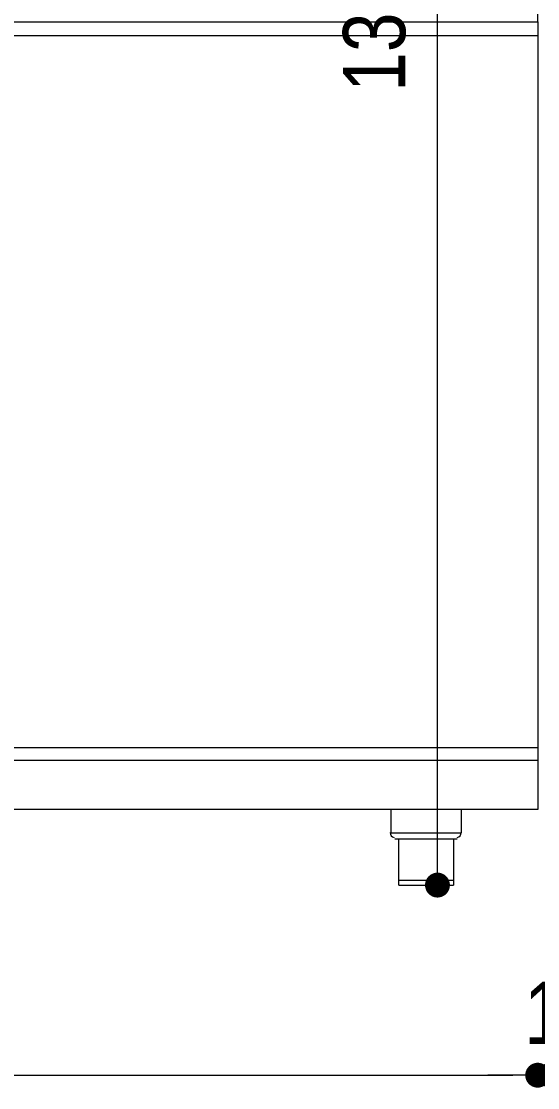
# Model space of a CAD drawing. Header units: millimetres. Extents: x 106699 to 122058, y 158555 to 162844.
# Drawn here: x 110032.7 to 110074.1, y 160340.5 to 160426.1 of the extents above; entities that cross this region are included whole.
import ezdxf

# ---------------------------------------------------------------- set-up
doc = ezdxf.new("R2010")
doc.units = ezdxf.units.MM
doc.layers.add('no3_paslanmaz kesit on', color=153, linetype='Continuous', lineweight=20)
doc.layers.add('S2000-002 Çizgi', color=7, linetype='Continuous')
doc.styles.add('BE', font='ARIALN.TTF')
doc.dimstyles.new('Copy of BE-50', dxfattribs={"dimscale": 100, "dimtxt": 0.05, "dimasz": 0.02, "dimexe": 0.025, "dimexo": 0, "dimgap": 0.025, "dimtad": 1, "dimdec": 1, "dimrnd": 0.5, "dimdsep": 46, "dimtxsty": 'BE', "dimblk": 'DOT', "dimcen": 0.5, "dimdle": 0.025, "dimse1": 1, "dimse2": 1, "dimclrd": 256, "dimclre": 256, "dimclrt": 256, "dimadec": 0, "dimazin": 2, "dimtm": 1e-09, "dimtfac": 1, "dimtdec": 1, "dimtix": 1, "dimtmove": 2, "dimatfit": 0, "dimldrblk": 'DOT', "dimfxl": 0.5, "dimfxlon": 1, "dimtolj": 1, "dimlwd": 9, "dimlwe": 0, "dimarcsym": 0})

# ---------------------------------------------------------------- blocks, each defined once
blk = doc.blocks.new('_Dot')
at = {"color": 0, "linetype": 'ByBlock', "lineweight": -2}
blk.add_line((-0.5, 0), (-1, 0), dxfattribs=at)
at = {"color": 0, "linetype": 'ByBlock', "const_width": 0.5}
blk.add_lwpolyline([(-0.25, 0, 1), (0.25, 0, 1)], format="xyb", close=True, dxfattribs=at)
blk = doc.blocks.new('*D116')
at = {"layer": 'Defpoints', "color": 0, "transparency": 16777216}
for p in [(117130.517, 160829.226), (117222.441, 160829.226), (117222.441, 160807.883)]:
    blk.add_point(p, dxfattribs=at)
at = {"layer": 'S2000-002 Çizgi', "color": 134, "lineweight": 9, "true_color": 0x00a5a5, "transparency": 16777216}
blk.add_line((117132.517, 160807.883), (117220.441, 160807.883), dxfattribs=at)
at = {"layer": 'S2000-002 Çizgi', "color": 134, "lineweight": 9, "true_color": 0x00a5a5, "transparency": 16777216, "xscale": 2, "yscale": 2, "zscale": 2, "rotation": 180}
blk.add_blockref('_Dot', (117130.517, 160807.883), dxfattribs=at)
at = {"layer": 'S2000-002 Çizgi', "color": 134, "lineweight": 9, "true_color": 0x00a5a5, "transparency": 16777216, "xscale": 2, "yscale": 2, "zscale": 2}
blk.add_blockref('_Dot', (117222.441, 160807.883), dxfattribs=at)
at = {"layer": 'S2000-002 Çizgi', "color": 134, "true_color": 0x00a5a5, "transparency": 16777216, "insert": (117176.479, 160812.936), "char_height": 5, "attachment_point": 5, "style": 'BE'}
blk.add_mtext('\\A1;92', dxfattribs=at)
blk = doc.blocks.new('*D117')
at = {"layer": 'Defpoints', "color": 0, "transparency": 16777216}
for p in [(117222.441, 160829.226), (117223.441, 160829.15), (117223.441, 160807.883)]:
    blk.add_point(p, dxfattribs=at)
at = {"layer": 'S2000-002 Çizgi', "color": 134, "lineweight": 9, "true_color": 0x00a5a5, "transparency": 16777216}
for p, q in [((117220.441, 160807.883), (117218.441, 160807.883)), ((117222.441, 160807.883), (117223.441, 160807.883)), ((117225.441, 160807.883), (117227.441, 160807.883))]:
    blk.add_line(p, q, dxfattribs=at)
at = {"layer": 'S2000-002 Çizgi', "color": 134, "lineweight": 9, "true_color": 0x00a5a5, "transparency": 16777216, "xscale": 2, "yscale": 2, "zscale": 2}
blk.add_blockref('_Dot', (117222.441, 160807.883), dxfattribs=at)
at = {"layer": 'S2000-002 Çizgi', "color": 134, "lineweight": 9, "true_color": 0x00a5a5, "transparency": 16777216, "xscale": 2, "yscale": 2, "zscale": 2, "rotation": 180}
blk.add_blockref('_Dot', (117223.441, 160807.883), dxfattribs=at)
at = {"layer": 'S2000-002 Çizgi', "color": 134, "true_color": 0x00a5a5, "transparency": 16777216, "insert": (117222.941, 160812.893), "char_height": 5, "attachment_point": 5, "style": 'BE'}
blk.add_mtext('\\A1;1', dxfattribs=at)
blk = doc.blocks.new('*D138')
at = {"layer": 'Defpoints', "color": 0, "transparency": 16777216}
for p in [(117214.39, 160960.112), (117215.681, 160960.112), (117215.681, 160823.15)]:
    blk.add_point(p, dxfattribs=at)
at = {"layer": 'S2000-002 Çizgi', "color": 134, "lineweight": 9, "true_color": 0x00a5a5, "transparency": 16777216}
blk.add_line((117214.39, 160825.15), (117214.39, 160958.112), dxfattribs=at)
at = {"layer": 'S2000-002 Çizgi', "color": 134, "lineweight": 9, "true_color": 0x00a5a5, "transparency": 16777216, "xscale": 2, "yscale": 2, "zscale": 2}
for p, rotation in [((117214.39, 160960.112), 90), ((117214.39, 160823.15), 270)]:
    blk.add_blockref('_Dot', p, dxfattribs=dict(at, rotation=rotation))
at = {"layer": 'S2000-002 Çizgi', "color": 134, "true_color": 0x00a5a5, "transparency": 16777216, "insert": (117209.337, 160891.631), "char_height": 5, "attachment_point": 5, "rotation": 90, "style": 'BE'}
blk.add_mtext('\\A1;137', dxfattribs=at)
blk = doc.blocks.new('AA')
at = {"layer": 'no3_paslanmaz kesit on'}
for points in [[(117130.517, 160892.474), (117222.441, 160892.474), (117222.441, 160894.525), (117130.517, 160894.525), (117130.517, 160892.474)], [(117130.517, 160892.474), (117222.441, 160892.474), (117222.441, 160891.335), (117130.517, 160891.335), (117130.517, 160892.474)], [(117130.517, 160892.474), (117222.441, 160892.474), (117222.441, 160891.335), (117130.517, 160891.335), (117130.517, 160892.474)], [(117134.011, 160892.474), (117213.011, 160892.474)], [(117222.441, 160892.474), (117222.441, 160834.162), (117222.441, 160833.175)], [(117213.011, 160834.162), (117134.011, 160834.162)], [(117216.504, 160834.162), (117213.011, 160834.162)], [(117222.441, 160834.162), (117218.947, 160834.162), (117216.504, 160834.162)], [(117130.517, 160833.175), (117222.441, 160833.175), (117222.441, 160829.226), (117130.517, 160829.226), (117130.517, 160833.175)], [(117210.669, 160827.327), (117210.669, 160829.226)], [(117216.289, 160829.226), (117216.289, 160827.327)], [(117216.289, 160827.327), (117210.669, 160827.327)], [(117210.973, 160826.871), (117215.985, 160826.871)], [(117211.276, 160823.15), (117211.276, 160826.871)], [(117215.681, 160826.871), (117215.681, 160823.15)], [(117215.681, 160823.53), (117211.276, 160823.53)], [(117211.276, 160823.15), (117215.681, 160823.15)]]:
    blk.add_lwpolyline(points, dxfattribs=at)
for points in [[(117210.593, 160827.365), (117210.593, 160827.174), (117210.722, 160827.008), (117210.906, 160826.961)], [(117215.976, 160826.961), (117216.16, 160827.008), (117216.289, 160827.174), (117216.289, 160827.365)]]:
    blk.add_open_spline(points, degree=3, dxfattribs=at)
at = {"layer": 'S2000-002 Çizgi'}
dim = blk.add_linear_dim(base=(117214.39, 160960.112), p1=(117215.681, 160823.15), p2=(117215.681, 160960.112), angle=90, dimstyle='Copy of BE-50', dxfattribs=at)
dim.commit()
dim.dimension.update_dxf_attribs({"geometry": '*D138', "text_midpoint": (117209.337, 160891.631)})
for base, p1, p2, picture, middle in [((117222.441, 160807.883), (117130.517, 160829.226), (117222.441, 160829.226), '*D116', (117176.479, 160812.936)), ((117223.441, 160807.883), (117222.441, 160829.226), (117223.441, 160829.15), '*D117', (117222.941, 160812.893))]:
    dim = blk.add_linear_dim(base=base, p1=p1, p2=p2, dimstyle='Copy of BE-50', dxfattribs=at)
    dim.commit()
    dim.dimension.update_dxf_attribs({"geometry": picture, "text_midpoint": middle})

msp = doc.modelspace()

# ---------------------------------------------------------------- block references
at = {"layer": 'S2000-002 Çizgi', "xscale": 0.9997817664690491, "yscale": 0.9997817664690491, "zscale": 0.9997817664690491}
msp.add_blockref('AA', (-7122.712, -431.28), dxfattribs=at)

doc.saveas('drawing.dxf')
